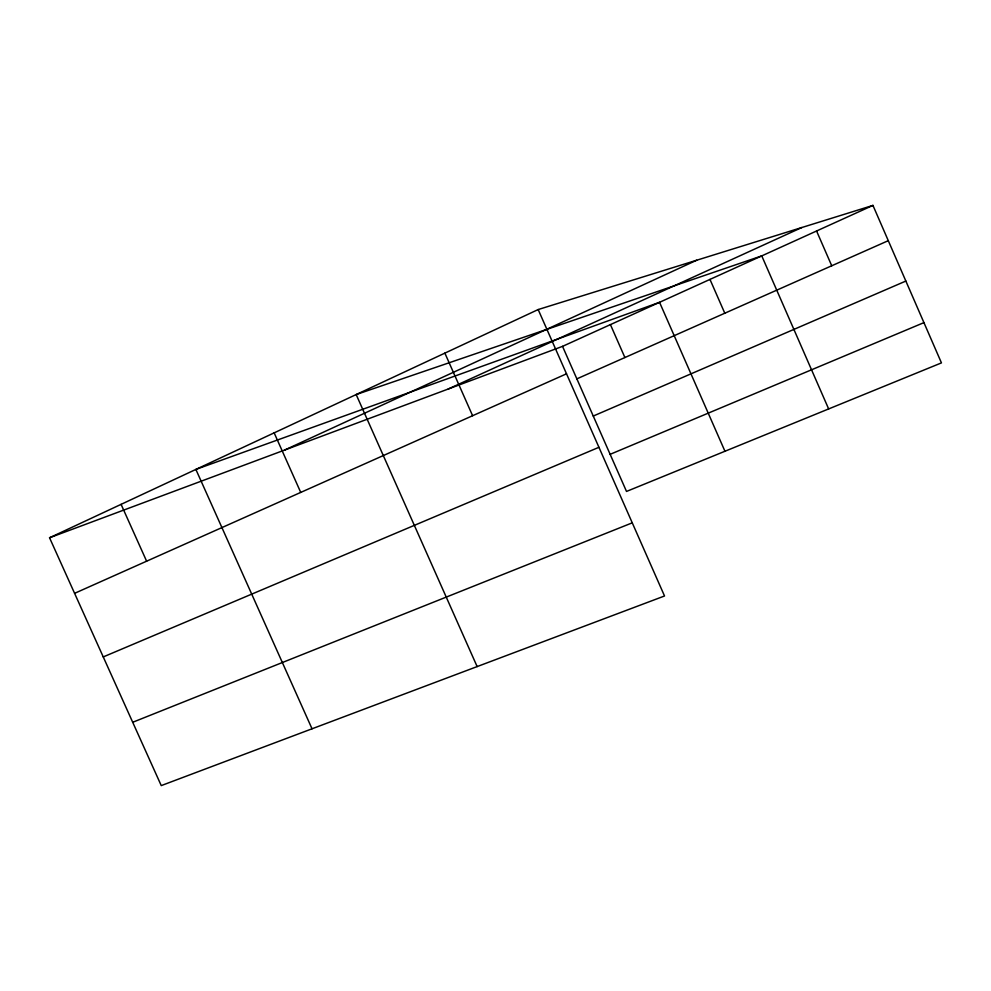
<?xml version="1.0" encoding="UTF-8"?>
<svg xmlns="http://www.w3.org/2000/svg" width="991" height="991" viewBox="0 0 991 991"><rect width="100%" height="100%" fill="white"/><g stroke="black" fill="none" stroke-linecap="round" stroke-linejoin="round"><path stroke-width="1.49" d="M49.55 537.766L538.175 309.551L872.947 205.397L941.45 362.892L626.51 491.437L562.529 346.367L49.55 537.766L161.248 785.603L664.527 595.987L538.175 309.551M284.566 450.075L696.673 260.237M448.155 389.042L801.818 227.534M562.529 346.367L872.947 205.397M74.598 593.336L566.518 373.805M576.861 378.859L888.283 240.677M593.262 416.047L905.848 281.06M103.25 656.922L598.936 447.3M610.146 454.324L923.934 322.62M132.707 722.278L632.258 522.839M121.088 504.357L146.618 561.191M312.029 728.794L195.871 469.424L659.548 302.305L724.954 451.252M274.16 432.856L300.731 492.416M444.872 353.118L472.608 415.725M477.142 666.584L356.178 394.554L761.757 255.889L828.649 408.936M610.419 324.614L624.9 357.54M709.977 279.412L724.793 313.218M816.572 231.002L831.734 265.774"/></g></svg>
